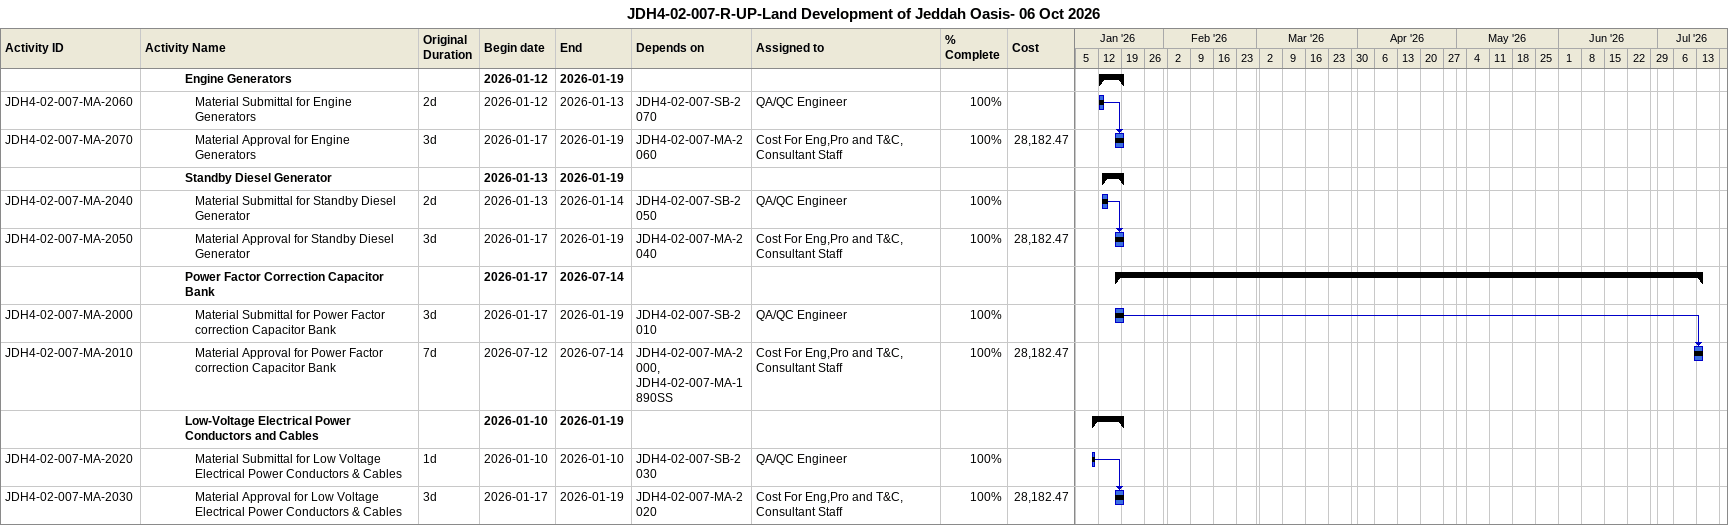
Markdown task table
JDH4-02-007-R-UP-Land Development of Jeddah Oasis- 06 Oct 2026

| ID | Level | Task | Original duration | Start | Finish | Predecessors | Resources | % complete | Cost |
|---|---|---|---|---|---|---|---|---|---|
|  | 5 | **Engine Generators** |  | 2026-01-12 | 2026-01-19 |  |  |  |  |
| JDH4-02-007-MA-2060 | 6 | Material Submittal for Engine Generators | 2d | 2026-01-12 | 2026-01-13 | JDH4-02-007-SB-2070 | QA/QC Engineer | 100 |  |
| JDH4-02-007-MA-2070 | 6 | Material Approval for Engine Generators | 3d | 2026-01-17 | 2026-01-19 | JDH4-02-007-MA-2060 | Cost For Eng,Pro and T&C, Consultant Staff | 100 | 28182.47 |
|  | 5 | **Standby Diesel Generator** |  | 2026-01-13 | 2026-01-19 |  |  |  |  |
| JDH4-02-007-MA-2040 | 6 | Material Submittal for Standby Diesel Generator | 2d | 2026-01-13 | 2026-01-14 | JDH4-02-007-SB-2050 | QA/QC Engineer | 100 |  |
| JDH4-02-007-MA-2050 | 6 | Material Approval for Standby Diesel Generator | 3d | 2026-01-17 | 2026-01-19 | JDH4-02-007-MA-2040 | Cost For Eng,Pro and T&C, Consultant Staff | 100 | 28182.47 |
|  | 5 | **Power Factor Correction Capacitor Bank** |  | 2026-01-17 | 2026-07-14 |  |  |  |  |
| JDH4-02-007-MA-2000 | 6 | Material Submittal for Power Factor correction Capacitor Bank | 3d | 2026-01-17 | 2026-01-19 | JDH4-02-007-SB-2010 | QA/QC Engineer | 100 |  |
| JDH4-02-007-MA-2010 | 6 | Material Approval for Power Factor correction Capacitor Bank | 7d | 2026-07-12 | 2026-07-14 | JDH4-02-007-MA-2000, JDH4-02-007-MA-1890SS | Cost For Eng,Pro and T&C, Consultant Staff | 100 | 28182.47 |
|  | 5 | **Low-Voltage Electrical Power Conductors and Cables** |  | 2026-01-10 | 2026-01-19 |  |  |  |  |
| JDH4-02-007-MA-2020 | 6 | Material Submittal for Low Voltage Electrical Power Conductors & Cables | 1d | 2026-01-10 | 2026-01-10 | JDH4-02-007-SB-2030 | QA/QC Engineer | 100 |  |
| JDH4-02-007-MA-2030 | 6 | Material Approval for Low Voltage Electrical Power Conductors & Cables | 3d | 2026-01-17 | 2026-01-19 | JDH4-02-007-MA-2020 | Cost For Eng,Pro and T&C, Consultant Staff | 100 | 28182.47 |
